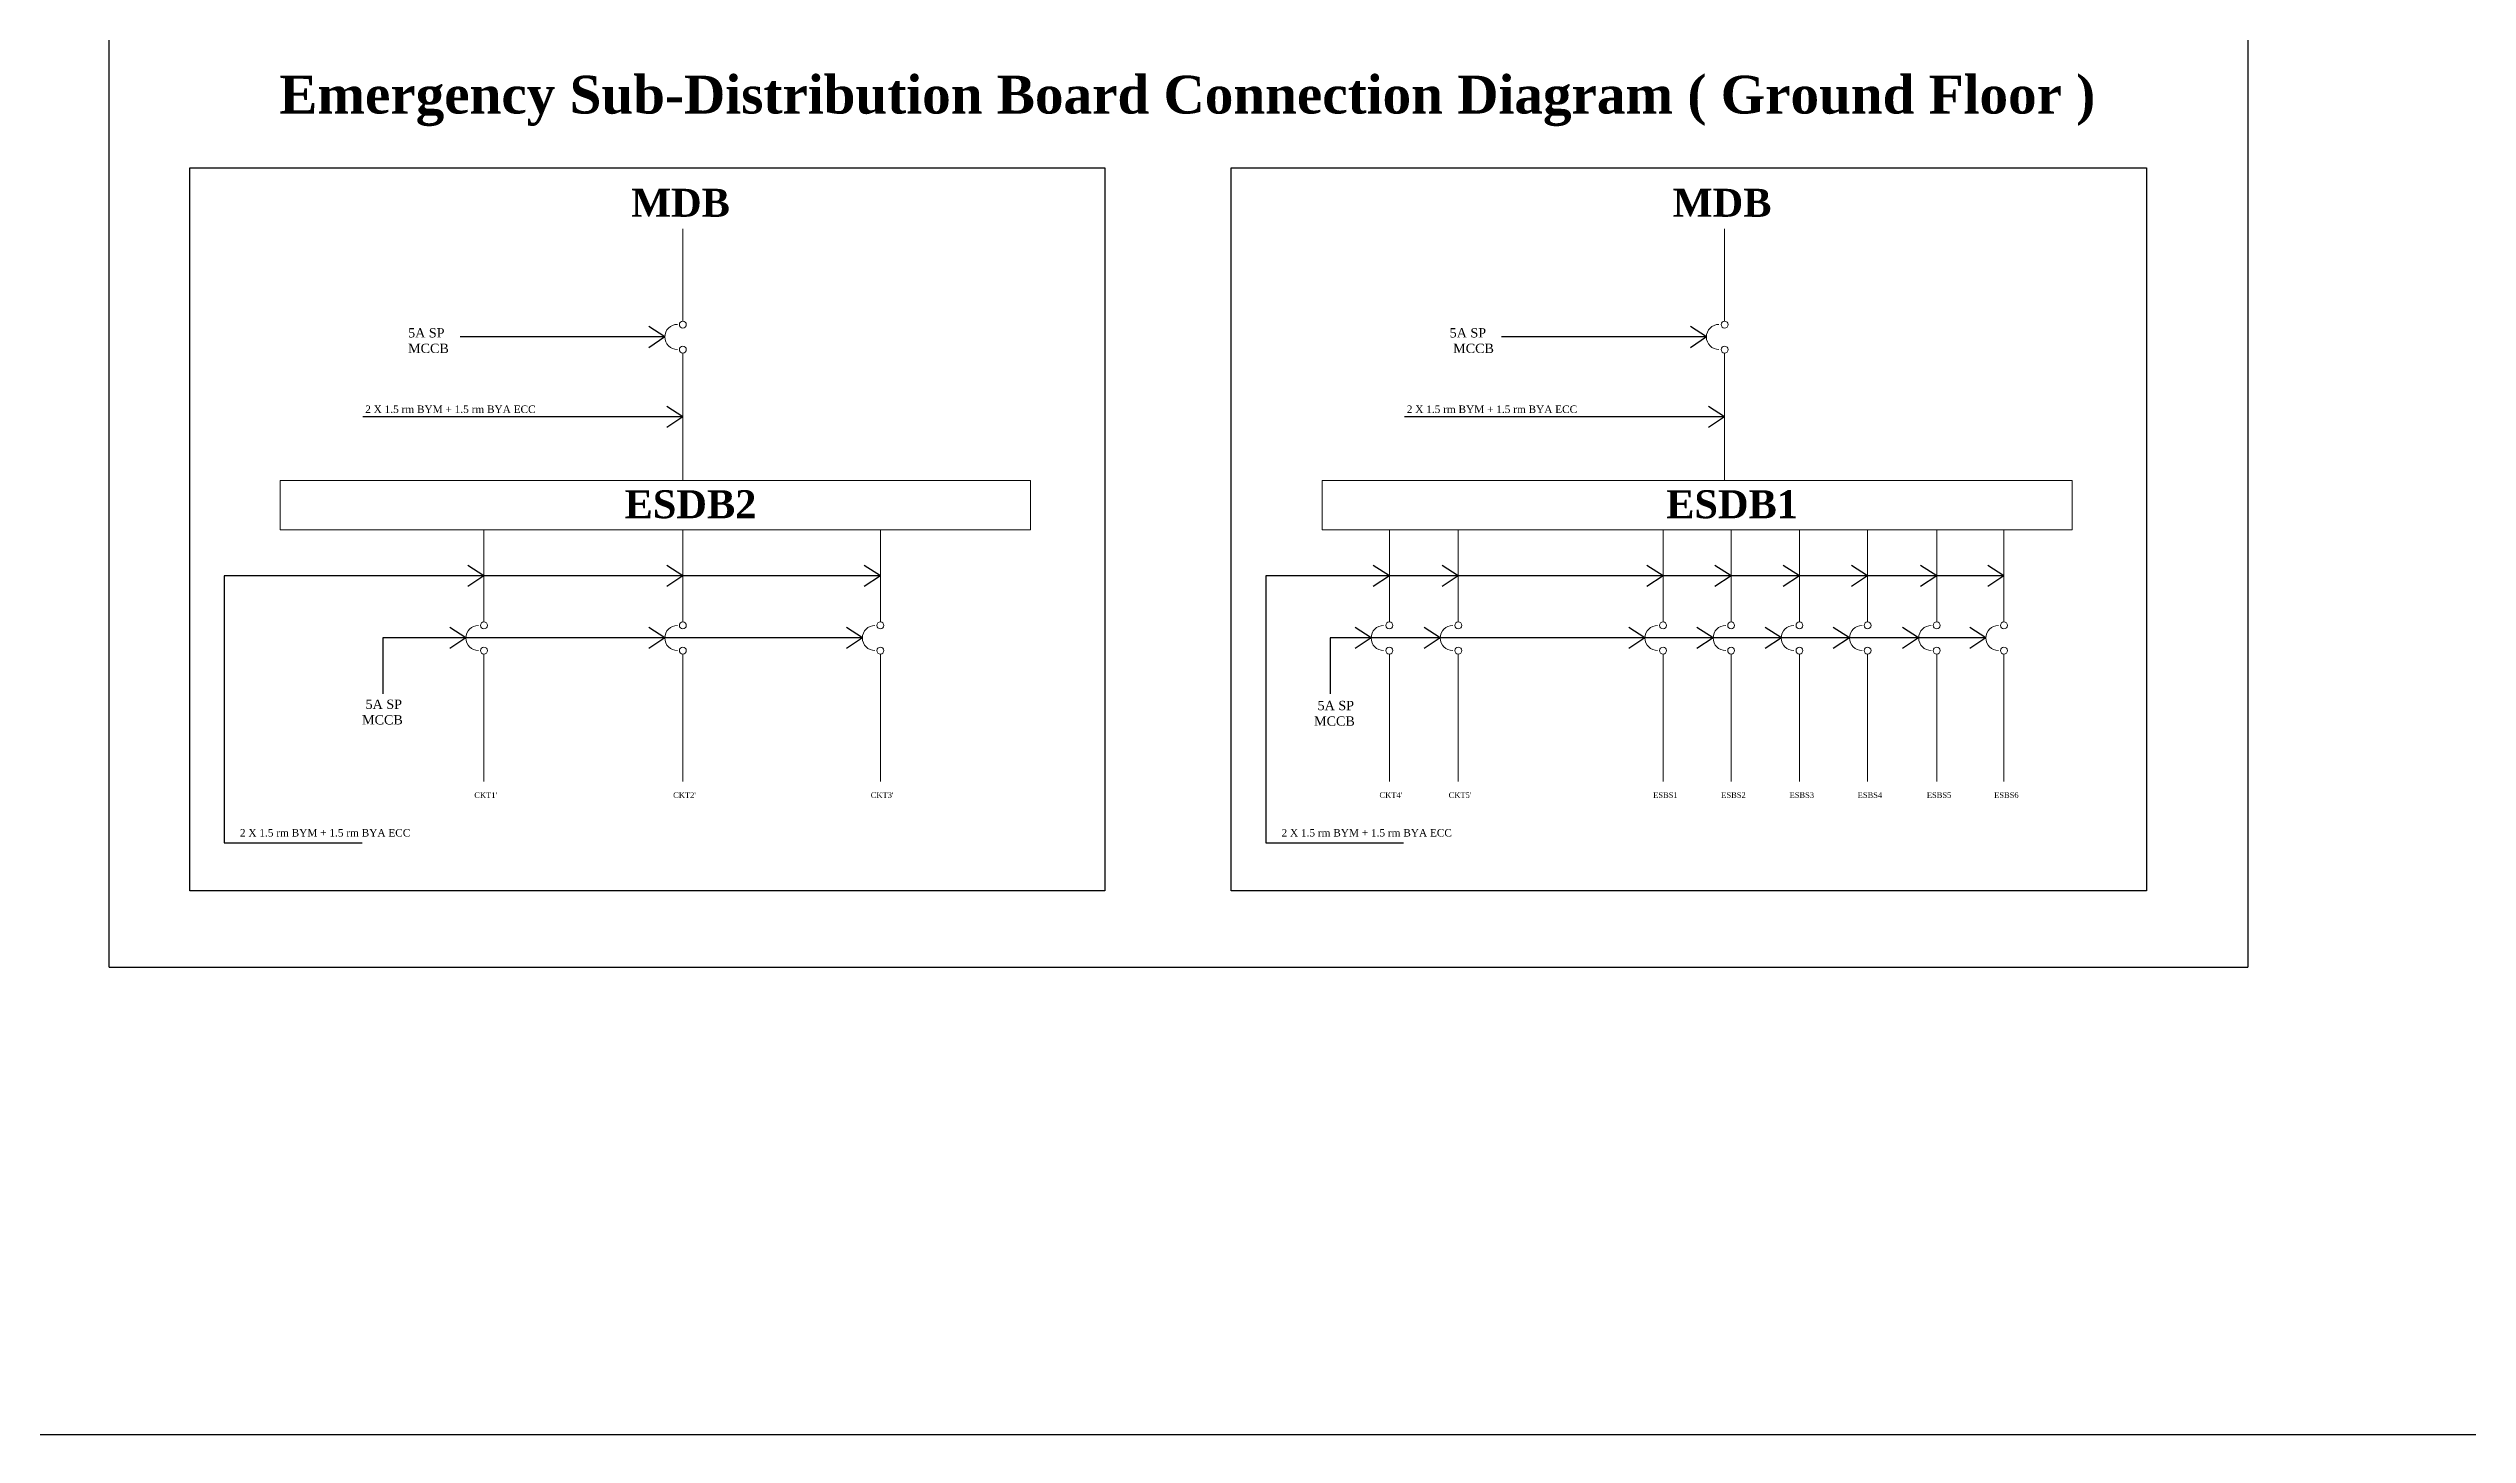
# Model space of a CAD drawing. Header units: inches. Extents: x -5775 to 2930, y 591 to 3437.
# Drawn here: x -1946 to -796, y 2090 to 2749 of the extents above; entities that cross this region are included whole.
import ezdxf

# ---------------------------------------------------------------- set-up
doc = ezdxf.new("R2010")
doc.units = ezdxf.units.IN
doc.header["$LTSCALE"] = 20
doc.header["$MEASUREMENT"] = 0
for name, color, linetype in [('Box Text', 25, 'Continuous'), ('SpecialText', 4, 'Continuous'), ('Text', 250, 'Continuous')]:
    doc.layers.add(name, color=color, linetype=linetype)
doc.layers.add('Red Box', color=1, linetype='Continuous', lineweight=5)
doc.styles.get("Standard").update_dxf_attribs({"font": 'times.ttf', "height": 6})

msp = doc.modelspace()

# ---------------------------------------------------------------- linework, layer by layer
at = {"layer": 'Box Text'}
for p, q in [((-1917.5, 2312), (-1917.5, 3182.9)), ((-900.1, 3182.9), (-900.1, 2312)), ((-1879.2, 2692.3), (-1443.8, 2692.3)), ((-1879.2, 2348.3), (-1879.2, 2692.3)), ((-1443.8, 2692.3), (-1443.8, 2348.3)), ((-1383.7, 2692.3), (-948.3, 2692.3)), ((-1383.7, 2348.3), (-1383.7, 2692.3)), ((-948.3, 2692.3), (-948.3, 2348.3)), ((-1443.8, 2348.3), (-1879.2, 2348.3)), ((-948.3, 2348.3), (-1383.7, 2348.3)), ((-1917.5, 2312), (-900.1, 2312))]:
    msp.add_line(p, q, dxfattribs=at)
at = {"layer": 'Red Box'}
for p, q in [((-1644.6, 2663.2), (-1644.6, 2619.4)), ((-1149, 2663.2), (-1149, 2619.4)), ((-1644.6, 2604.1), (-1644.6, 2543.5)), ((-1149, 2604.1), (-1149, 2543.5)), ((-1836.1, 2543.5), (-1490.1, 2543.5)), ((-1836.1, 2520), (-1836.1, 2543.5)), ((-1490.1, 2543.5), (-1479.2, 2543.5)), ((-1479.2, 2543.5), (-1479.2, 2520)), ((-1340.5, 2543.5), (-994.6, 2543.5)), ((-1340.5, 2520), (-1340.5, 2543.5)), ((-994.6, 2543.5), (-983.7, 2543.5)), ((-983.7, 2543.5), (-983.7, 2520)), ((-1479.2, 2520), (-1836.1, 2520)), ((-1739.2, 2520), (-1739.2, 2476.2)), ((-1644.6, 2520), (-1644.6, 2476.2)), ((-1550.6, 2520), (-1550.6, 2476.2)), ((-983.7, 2520), (-1340.5, 2520)), ((-1308.5, 2520), (-1308.5, 2476.2)), ((-1275.7, 2520), (-1275.7, 2476.2)), ((-1178.3, 2520), (-1178.3, 2476.2)), ((-1145.9, 2520), (-1145.9, 2476.2)), ((-1113.4, 2520), (-1113.4, 2476.2)), ((-1081, 2520), (-1081, 2476.2)), ((-1048.1, 2520), (-1048.1, 2476.2)), ((-1016.1, 2520), (-1016.1, 2476.2)), ((-1739.2, 2461), (-1739.2, 2400.3)), ((-1644.6, 2461), (-1644.6, 2400.3)), ((-1550.6, 2461), (-1550.6, 2400.3)), ((-1308.5, 2461), (-1308.5, 2400.3)), ((-1275.7, 2461), (-1275.7, 2400.3)), ((-1178.3, 2461), (-1178.3, 2400.3)), ((-1145.9, 2461), (-1145.9, 2400.3)), ((-1113.4, 2461), (-1113.4, 2400.3)), ((-1081, 2461), (-1081, 2400.3)), ((-1048.1, 2461), (-1048.1, 2400.3)), ((-1016.1, 2461), (-1016.1, 2400.3))]:
    msp.add_line(p, q, dxfattribs=at)
for centre in [(-1644.6, 2617.7), (-1149, 2617.7), (-1644.6, 2605.8), (-1149, 2605.8), (-1739.2, 2474.6), (-1644.6, 2474.6), (-1550.6, 2474.6), (-1308.5, 2474.6), (-1275.7, 2474.6), (-1178.3, 2474.6), (-1145.9, 2474.6), (-1113.4, 2474.6), (-1081, 2474.6), (-1048.1, 2474.6), (-1016.1, 2474.6), (-1739.2, 2462.6), (-1644.6, 2462.6), (-1550.6, 2462.6), (-1308.5, 2462.6), (-1275.7, 2462.6), (-1178.3, 2462.6), (-1145.9, 2462.6), (-1113.4, 2462.6), (-1081, 2462.6), (-1048.1, 2462.6), (-1016.1, 2462.6)]:
    msp.add_circle(centre, 1.64, dxfattribs=at)
for centre in [(-1647.2, 2611.8), (-1151.7, 2611.8), (-1741.8, 2468.6), (-1647.2, 2468.6), (-1553.2, 2468.6), (-1311.2, 2468.6), (-1278.3, 2468.6), (-1180.9, 2468.6), (-1148.5, 2468.6), (-1116.1, 2468.6), (-1083.6, 2468.6), (-1050.7, 2468.6), (-1018.7, 2468.6)]:
    msp.add_arc(centre, 5.98, 90, 270, dxfattribs=at)
at = {"layer": 'SpecialText'}
msp.add_line((2930, 2089.6), (-5775.2, 2089.6), dxfattribs=at)
at = {"layer": 'Text'}
for p, q in [((-1653.1, 2611.8), (-1660.8, 2616.8)), ((-1157.6, 2611.8), (-1165.3, 2616.8)), ((-1653.1, 2611.8), (-1750.6, 2611.8)), ((-1653.1, 2611.8), (-1660.8, 2606.7)), ((-1157.6, 2611.8), (-1255.1, 2611.8)), ((-1157.6, 2611.8), (-1165.3, 2606.7)), ((-1644.6, 2573.8), (-1652.2, 2578.8)), ((-1149, 2573.8), (-1156.7, 2578.8)), ((-1644.6, 2573.8), (-1796.8, 2573.8)), ((-1644.6, 2573.8), (-1652.2, 2568.8)), ((-1149, 2573.8), (-1301.3, 2573.8)), ((-1149, 2573.8), (-1156.7, 2568.8)), ((-1550.6, 2498.1), (-1862.8, 2498.1)), ((-1862.8, 2498.1), (-1862.8, 2371.2)), ((-1739.2, 2498.1), (-1746.9, 2503.1)), ((-1739.2, 2498.1), (-1746.9, 2493.1)), ((-1644.6, 2498.1), (-1652.2, 2503.1)), ((-1644.6, 2498.1), (-1652.2, 2493.1)), ((-1550.6, 2498.1), (-1558.3, 2503.1)), ((-1550.6, 2498.1), (-1558.3, 2493.1)), ((-1016.1, 2498.1), (-1367.2, 2498.1)), ((-1367.2, 2498.1), (-1367.2, 2371.2)), ((-1308.5, 2498.1), (-1316.2, 2503.1)), ((-1308.5, 2498.1), (-1316.2, 2493.1)), ((-1275.7, 2498.1), (-1283.4, 2503.1)), ((-1275.7, 2498.1), (-1283.4, 2493.1)), ((-1178.3, 2498.1), (-1186, 2503.1)), ((-1178.3, 2498.1), (-1186, 2493.1)), ((-1145.9, 2498.1), (-1153.6, 2503.1)), ((-1145.9, 2498.1), (-1153.6, 2493.1)), ((-1113.4, 2498.1), (-1121.1, 2503.1)), ((-1113.4, 2498.1), (-1121.1, 2493.1)), ((-1081, 2498.1), (-1088.7, 2503.1)), ((-1081, 2498.1), (-1088.7, 2493.1)), ((-1048.1, 2498.1), (-1055.8, 2503.1)), ((-1048.1, 2498.1), (-1055.8, 2493.1)), ((-1016.1, 2498.1), (-1023.8, 2503.1)), ((-1016.1, 2498.1), (-1023.8, 2493.1)), ((-1559.2, 2468.6), (-1787.3, 2468.6)), ((-1787.3, 2468.6), (-1787.3, 2442.1)), ((-1747.8, 2468.6), (-1755.4, 2473.6)), ((-1747.8, 2468.6), (-1755.4, 2463.6)), ((-1653.1, 2468.6), (-1660.8, 2473.6)), ((-1653.1, 2468.6), (-1660.8, 2463.6)), ((-1559.2, 2468.6), (-1566.8, 2473.6)), ((-1559.2, 2468.6), (-1566.8, 2463.6)), ((-1336.7, 2468.6), (-1336.7, 2442.1)), ((-1291.7, 2468.6), (-1336.7, 2468.6)), ((-1317.1, 2468.6), (-1324.8, 2473.6)), ((-1317.1, 2468.6), (-1324.8, 2463.6)), ((-1186.9, 2468.6), (-1317.1, 2468.6)), ((-1284.3, 2468.6), (-1291.9, 2473.6)), ((-1284.3, 2468.6), (-1291.9, 2463.6)), ((-1024.7, 2468.6), (-1284.3, 2468.6)), ((-1186.9, 2468.6), (-1194.6, 2473.6)), ((-1186.9, 2468.6), (-1194.6, 2463.6)), ((-1154.5, 2468.6), (-1162.2, 2473.6)), ((-1154.5, 2468.6), (-1162.2, 2463.6)), ((-1154.5, 2468.6), (-1162, 2468.6)), ((-1122, 2468.6), (-1129.7, 2473.6)), ((-1122, 2468.6), (-1129.7, 2463.6)), ((-1122, 2468.6), (-1129.5, 2468.6)), ((-1089.6, 2468.6), (-1097.3, 2473.6)), ((-1089.6, 2468.6), (-1097.3, 2463.6)), ((-1089.6, 2468.6), (-1097.1, 2468.6)), ((-1056.7, 2468.6), (-1064.4, 2473.6)), ((-1056.7, 2468.6), (-1064.4, 2463.6)), ((-1056.7, 2468.6), (-1064.2, 2468.6)), ((-1024.7, 2468.6), (-1032.4, 2473.6)), ((-1024.7, 2468.6), (-1032.4, 2463.6)), ((-1024.7, 2468.6), (-1032.2, 2468.6)), ((-1862.8, 2371.2), (-1797.2, 2371.2)), ((-1367.2, 2371.2), (-1301.7, 2371.2))]:
    msp.add_line(p, q, dxfattribs=at)

# ---------------------------------------------------------------- texts
at = {"layer": 'Red Box', "attachment_point": 1}
for s, insert, char_height, width in [('{\\fTimes New Roman|b1|i0|c0|p18;MDB}', (-1669.2, 2682.3), 13.333, 198.301), ('{\\fTimes New Roman|b1|i0|c0|p18;MDB}', (-1173.7, 2682.3), 13.333, 198.301), ('{\\fTimes New Roman|b1|i0|c0|p18;ESDB2}', (-1672.3, 2538.9), 13.333, 198.301), ('{\\fTimes New Roman|b1|i0|c0|p18;ESDB1}', (-1176.8, 2538.9), 13.333, 198.301), ("CKT1'", (-1743.8, 2395.2), 2.67, 12.769), ("CKT2'", (-1649.2, 2395.2), 2.67, 12.769), ("CKT3'", (-1555.2, 2395.2), 2.67, 12.769), ("CKT4'", (-1313.2, 2395.2), 2.67, 12.769), ("CKT5'", (-1280.3, 2395.2), 2.67, 12.769), ('ESBS1', (-1183, 2395.2), 2.67, 12.769), ('ESBS2', (-1150.6, 2395.2), 2.67, 12.769), ('ESBS3', (-1118.1, 2395.2), 2.67, 12.769), ('ESBS4', (-1085.7, 2395.2), 2.67, 12.769), ('ESBS5', (-1052.8, 2395.2), 2.67, 12.769), ('ESBS6', (-1020.8, 2395.2), 2.67, 12.769)]:
    msp.add_mtext(s, dxfattribs=dict(at, insert=insert, char_height=char_height, width=width))
at = {"layer": 'Text', "attachment_point": 1}
for s, insert, char_height, width in [('{\\fTimes New Roman|b1|i0|c0|p18;Emergency Sub-Distribution Board Connection Diagram ( Ground Floor )}', (-1836.6, 2736.1), 18, 989.171), ('5A SP \\PMCCB', (-1775.3, 2616), 4.44, 88.688), ('5A SP \\P MCCB', (-1279.8, 2616), 4.44, 88.688), ('2 X 1.5 rm BYM + 1.5 rm BYA ECC', (-1795.7, 2579.2), 3.556, 88.688), ('2 X 1.5 rm BYM + 1.5 rm BYA ECC', (-1300.2, 2579.2), 3.556, 88.688), (' 5A SP \\PMCCB', (-1797.2, 2439.3), 4.44, 88.688), (' 5A SP \\PMCCB', (-1344.3, 2438.7), 4.44, 88.688), ('2 X 1.5 rm BYM + 1.5 rm BYA ECC', (-1855.3, 2377.7), 3.556, 88.688), ('2 X 1.5 rm BYM + 1.5 rm BYA ECC', (-1359.8, 2377.7), 3.556, 88.688)]:
    msp.add_mtext(s, dxfattribs=dict(at, insert=insert, char_height=char_height, width=width))

doc.saveas('drawing.dxf')
